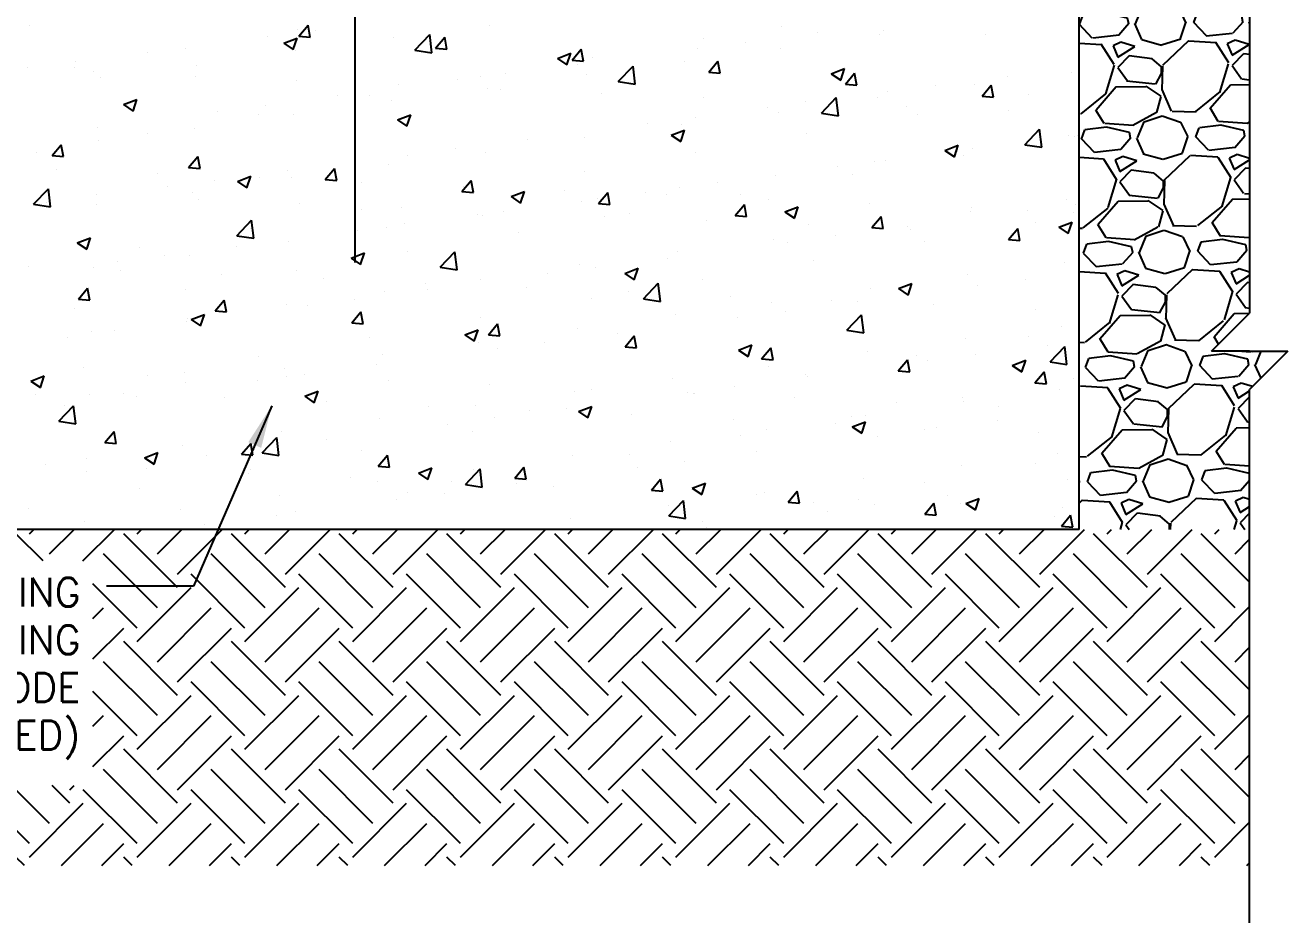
# Model space of a CAD drawing. Header units: inches. Extents: x -50.4 to 3.7, y 129.4 to 182.3.
# Drawn here: x -29.45 to 3.68, y 129.45 to 152.99 of the extents above; entities that cross this region are included whole.
import ezdxf

# ---------------------------------------------------------------- set-up
doc = ezdxf.new("R2010")
doc.units = ezdxf.units.IN
doc.header["$LTSCALE"] = 0.5
doc.header["$MEASUREMENT"] = 0
for name, color, linetype in [('HATCH', 12, 'Continuous'), ('LINE3', 3, 'Continuous'), ('LINE50', 5, 'Continuous'), ('LINE9', 9, 'Continuous'), ('TEXT', 4, 'Continuous')]:
    doc.layers.add(name, color=color, linetype=linetype)
doc.styles.add('DIM', font='romans.shx', dxfattribs={"width": 0.7})
doc.styles.get("Standard").update_dxf_attribs({"font": 'romans.shx'})
doc.dimstyles.new('ext_12', dxfattribs={"dimscale": 12, "dimtxt": 0.09375, "dimasz": 0.09375, "dimexe": 0.09375, "dimexo": 0.0625, "dimgap": 0.0625, "dimtad": 1, "dimdec": 1, "dimzin": 3, "dimdsep": 46, "dimlunit": 4, "dimtxsty": 'DIM', "dimcen": 0.09, "dimdle": 0.09375, "dimclrt": 4, "dimadec": 0, "dimazin": 0, "dimtfac": 1, "dimtdec": 1, "dimtmove": 2, "dimatfit": 3, "dimfxl": 1, "dimfrac": 2, "dimtolj": 1, "dimtzin": 0, "dimarcsym": 0})

msp = doc.modelspace()

# ---------------------------------------------------------------- hatches: boundary and pattern name
at = {"layer": 'HATCH'}
h = msp.add_hatch(dxfattribs=at)
h.set_pattern_fill('GRAVEL', color=256, scale=3, angle=1, style=0)
h.set_pattern_definition([(229.0128, (2.10731, 3.03724), (-23.52512434, -27.41474946), [0.40361, -39.957264]), (185.9697, (1.84259, 2.73257), (35.94216342, 3.6278037), [0.692604, -68.567775]), (133.5104, (1.15374, 2.66054), (30.57133288, -32.47142825), [0.488364, -48.348096]), (268.2737, (-0.00299, 1.89024), (1.95238674, 60.0432196), [0.630714, -62.440674]), (293.8337, (-0.02199, 1.25981), (-15.62603158, 35.73271965), [0.618465, -61.22812]), (358.2737, (0.22792, 0.69408), (-60.0432196, 1.95238674), [0.630714, -62.440674]), (38.6942, (0.85835, 0.67508), (-38.470510454, -30.67604631), [0.834087, -82.574547]), (73.2553, (1.50935, 1.19652), (19.84497525, 66.356437674), [0.787464, -77.958963]), (122.4296, (1.73622, 1.9506), (-24.67701297, 38.57518704), [0.63285, -62.65222]), (176.2364, (1.39685, 2.48476), (33.04733355, -2.42358823), [0.722496, -35.40229]), (223.3974, (0.67591, 2.53218), (-35.41861008, -33.623237206), [0.934344, -92.500125]), (139.8141, (2.96708, 1.91207), (-21.3109536, 17.63074976), [0.318903, -31.57153]), (172.4692, (2.72345, 2.11785), (39.09876982, -5.31846614), [0.60671, -60.064533]), (226, (2.122, 2.1974), (0.052357, -2.999544), [0.424263, -3.818376]), (204.1986, (1.90572, 2.55365), (14.8930001, 6.2608762), [0.228474, -22.618845]), (292.8014, (1.6973, 2.46), (-3.1566145, 8.9462729), [0.32311, -15.832386]), (31.9638, (1.82254, 2.16214), (8.8939088, 6.1561652), [0.524787, -16.96807]), (162.5651, (2.2678, 2.43995), (6.0514446, -2.894824), [0.379473, -9.10736]), (17.3895, (-0.04241, 2.42963), (29.83836617, 9.5221797), [0.5316, -52.628535]), (71.3462, (0.4649, 2.5885), (-11.42222856, -33.20440897), [0.445983, -44.152224]), (294.1986, (2.2573, 3.03986), (-6.2608762, 14.8930001), [0.456945, -22.390374]), (344.6105, (2.4446, 2.62306), (-30.15250873, 8.47503508), [0.5316, -52.628535]), (340.444, (-0.00995, 0.5699), (-15.1024352, 5.737288), [0.51264, -25.11937]), (295.7751, (0.47312, 0.39832), (-15.5736216, 32.73319852), [0.429534, -42.52393]), (67.8014, (2.33964, 0.04084), (5.7373041, 15.1024291), [0.456945, -22.390374]), (18.354, (2.51229, 0.46392), (-38.78463758, -12.6787998), [0.502893, -49.78627]), (70.444, (0.86987, 0.0152), (-5.737288, -15.1024352), [0.25632, -25.37569]), (102.3099, (2.1597, 0.0377), (-3.208965, 11.9458175), [0.15297, -15.144087]), (166.9638, (2.12706, 0.18715), (9.050988, -2.8424656), [0.618465, -11.75085]), (187.009, (1.52453, 0.32666), (29.94307292, 3.52311322), [0.57315, -56.74177]), (304.6901, (1.82726, 1.8922), (-3.1042615, 5.9467276), [0.432666, -10.383987]), (354.1572, (2.0735, 1.53642), (51.09694541, -5.10903747), [0.755382, -74.78269]), (61.9454, (2.82496, 1.45952), (-11.63167187, -21.20623163), [0.30887, -30.57802]), (91, (2.9702, 1.732), (-3.0519, 2.947186), [0.18, -2.82]), (121.2564, (1.46297, 0.4156), (12.36465767, -20.78738036), [0.41677, -41.26056]), (49.0128, (1.24672, 0.77188), (23.52512434, 27.41474946), [0.807216, -39.553656]), (1, (1.7762, 1.3812), (2.947186, 3.0519), [0.78, -2.22]), (326.3048, (2.55605, 1.39482), (-30.36191462, 20.47325553), [0.47434, -46.95982]), (255.0546, (2.9507, 1.13167), (-2.7901139, -12.0505299), [0.436806, -21.403524]), (208.646, (2.83805, 0.70964), (-56.46773345, -30.99024094), [0.711195, -70.40842]), (176.4261, (2.2139, 0.3687), (-39.04641873, 2.31888361), [0.752397, -74.487222])])
h.paths.add_polyline_path([(2.684, 153.769), (-1.792, 153.769), (-1.792, 139.769), (2.684, 139.769), (2.684, 143.442), (3.684, 144.442), (2.684, 144.442), (1.684, 144.442), (2.684, 145.442)])
h = msp.add_hatch(dxfattribs=at)
h.set_pattern_fill('EARTH', color=256, scale=8, angle=45, style=0)
h.paths.add_polyline_path([(-27.676, 133.051), (-47.12, 133.051), (-47.12, 138.939), (-27.676, 138.939)], flags=16)
h.paths.add_polyline_path([(-49.438, 139.769), (-49.438, 130.948), (2.684, 130.948), (2.684, 139.769)])

# ---------------------------------------------------------------- linework, layer by layer
for p, q in [((-29.347, 152.992), (-29.347, 152.992)), ((-22.317, 152.895), (-22.317, 152.895)), ((-22.27, 152.707), (-22.029, 152.994)), ((-21.971, 152.681), (-22.029, 152.994)), ((-21.843, 152.867), (-21.843, 152.867)), ((-17.257, 152.993), (-17.257, 152.993)), ((-9.6, 152.966), (-9.6, 152.966)), ((-8.658, 152.804), (-8.658, 152.804)), ((-6.93, 152.853), (-6.93, 152.853)), ((-23.094, 152.702), (-23.094, 152.702)), ((-22.668, 152.525), (-22.318, 152.659)), ((-22.668, 152.525), (-22.42, 152.357)), ((-22.419, 152.357), (-22.318, 152.659)), ((-22.27, 152.707), (-21.971, 152.681)), ((-19.783, 152.673), (-19.783, 152.673)), ((-19.226, 152.344), (-18.837, 152.75)), ((-18.781, 152.275), (-18.837, 152.75)), ((-18.684, 152.393), (-18.443, 152.68)), ((-18.385, 152.367), (-18.443, 152.68)), ((-11.66, 152.647), (-11.66, 152.647)), ((-10.552, 152.555), (-10.552, 152.555)), ((-7.032, 152.751), (-7.032, 152.751)), ((-4.261, 152.74), (-4.261, 152.74)), ((-26.252, 152.287), (-26.252, 152.287)), ((-25.233, 152.395), (-25.233, 152.395)), ((-22.35, 152.321), (-22.35, 152.321)), ((-19.226, 152.344), (-18.781, 152.275)), ((-18.684, 152.393), (-18.385, 152.367)), ((-15.483, 152.124), (-15.133, 152.259)), ((-15.483, 152.124), (-15.234, 151.957)), ((-15.234, 151.957), (-15.132, 152.259)), ((-15.098, 152.079), (-14.857, 152.366)), ((-14.799, 152.053), (-14.857, 152.367)), ((-14.576, 152.147), (-14.576, 152.147)), ((-11.804, 152.39), (-11.804, 152.39)), ((-9.629, 152.376), (-9.629, 152.376)), ((-29.398, 151.873), (-29.398, 151.873)), ((-28.149, 151.894), (-28.149, 151.894)), ((-28.146, 152.037), (-28.146, 152.037)), ((-27.663, 151.772), (-27.663, 151.772)), ((-24.947, 151.946), (-24.947, 151.946)), ((-15.098, 152.079), (-14.799, 152.053)), ((-14.961, 151.974), (-14.961, 151.974)), ((-13.89, 151.517), (-13.5, 151.922)), ((-13.445, 151.448), (-13.5, 151.923)), ((-12.154, 152.056), (-12.154, 152.056)), ((-11.511, 151.765), (-11.27, 152.053)), ((-11.511, 151.765), (-11.212, 151.739)), ((-11.212, 151.739), (-11.27, 152.053)), ((-8.297, 151.724), (-7.947, 151.858)), ((-8.048, 151.556), (-7.947, 151.858)), ((-27.473, 151.626), (-27.473, 151.626)), ((-24.994, 151.66), (-24.994, 151.66)), ((-22.325, 151.547), (-22.325, 151.547)), ((-19.656, 151.434), (-19.656, 151.434)), ((-18.107, 151.56), (-18.107, 151.56)), ((-17.492, 151.646), (-17.492, 151.646)), ((-16.855, 151.725), (-16.855, 151.725)), ((-14.721, 151.704), (-14.721, 151.704)), ((-13.89, 151.517), (-13.445, 151.448)), ((-8.297, 151.724), (-8.048, 151.556)), ((-7.925, 151.452), (-7.684, 151.739)), ((-7.925, 151.452), (-7.626, 151.426)), ((-7.626, 151.426), (-7.684, 151.739)), ((-4.525, 151.439), (-4.525, 151.439)), ((-3.67, 151.662), (-3.67, 151.662)), ((-2, 151.759), (-2, 151.759)), ((-21.264, 151.144), (-21.264, 151.144)), ((-20.408, 151.146), (-20.408, 151.146)), ((-17.318, 151.329), (-17.318, 151.329)), ((-16.987, 151.321), (-16.987, 151.321)), ((-14.318, 151.209), (-14.318, 151.209)), ((-6.816, 151.248), (-6.816, 151.248)), ((-5.564, 151.412), (-5.564, 151.412)), ((-4.339, 151.138), (-4.098, 151.425)), ((-4.339, 151.138), (-4.04, 151.112)), ((-4.04, 151.112), (-4.098, 151.425)), ((-3.118, 151.165), (-3.118, 151.165)), ((-26.869, 150.912), (-26.519, 151.046)), ((-26.869, 150.912), (-26.621, 150.744)), ((-26.621, 150.744), (-26.519, 151.047)), ((-23.158, 150.895), (-23.158, 150.895)), ((-19.844, 151.009), (-19.844, 151.009)), ((-11.649, 151.096), (-11.649, 151.096)), ((-9.974, 150.832), (-9.974, 150.832)), ((-8.979, 150.983), (-8.979, 150.983)), ((-8.554, 150.689), (-8.164, 151.095)), ((-8.109, 150.62), (-8.164, 151.095)), ((-7.092, 151.086), (-7.092, 151.086)), ((-6.31, 150.87), (-6.31, 150.87)), ((-24.41, 150.73), (-24.41, 150.73)), ((-23.323, 150.645), (-23.323, 150.645)), ((-22.411, 150.657), (-22.411, 150.657)), ((-19.684, 150.512), (-19.334, 150.646)), ((-19.684, 150.512), (-19.435, 150.344)), ((-19.435, 150.344), (-19.334, 150.646)), ((-11.867, 150.583), (-11.867, 150.583)), ((-9.689, 150.712), (-9.689, 150.712)), ((-8.554, 150.689), (-8.109, 150.62)), ((-6.034, 150.665), (-6.034, 150.665)), ((-3.641, 150.757), (-3.641, 150.757)), ((-27.568, 150.315), (-27.568, 150.315)), ((-26.239, 150.145), (-26.239, 150.145)), ((-25.008, 150.282), (-25.008, 150.282)), ((-13.119, 150.418), (-13.119, 150.418)), ((-12.498, 150.111), (-12.148, 150.246)), ((-12.498, 150.111), (-12.249, 149.943)), ((-12.249, 149.944), (-12.148, 150.246)), ((-12.215, 150.391), (-12.215, 150.391)), ((-8.95, 150.164), (-8.95, 150.164)), ((-3.218, 149.861), (-2.828, 150.267)), ((-2.773, 149.792), (-2.828, 150.267)), ((-28.749, 149.573), (-28.508, 149.861)), ((-28.45, 149.547), (-28.508, 149.861)), ((-27.533, 149.962), (-27.533, 149.962)), ((-16.277, 150.002), (-16.277, 150.002)), ((-14.782, 150.039), (-14.782, 150.039)), ((-5.312, 149.711), (-4.962, 149.845)), ((-5.064, 149.543), (-4.962, 149.845)), ((-3.218, 149.861), (-2.773, 149.792)), ((-2.061, 150.094), (-2.061, 150.094)), ((-1.92, 150.068), (-1.92, 150.068)), ((-1.828, 150.105), (-1.828, 150.105)), ((-29.155, 149.644), (-29.155, 149.644)), ((-28.749, 149.573), (-28.45, 149.547)), ((-25.163, 149.26), (-24.922, 149.547)), ((-24.864, 149.233), (-24.922, 149.547)), ((-19.422, 149.588), (-19.422, 149.588)), ((-18.17, 149.753), (-18.17, 149.753)), ((-17.379, 149.665), (-17.379, 149.665)), ((-11.866, 149.664), (-11.866, 149.664)), ((-5.312, 149.711), (-5.064, 149.543)), ((-4.986, 149.69), (-4.986, 149.69)), ((-4.836, 149.567), (-4.836, 149.567)), ((-4.586, 149.774), (-4.586, 149.774)), ((-28.637, 149.217), (-28.637, 149.217)), ((-25.163, 149.26), (-24.864, 149.233)), ((-22.58, 149.172), (-22.58, 149.172)), ((-21.577, 148.946), (-21.335, 149.233)), ((-21.278, 148.92), (-21.335, 149.233)), ((-19.905, 149.344), (-19.905, 149.344)), ((-14.782, 149.163), (-14.782, 149.163)), ((-8.131, 149.276), (-8.131, 149.276)), ((-7.153, 149.422), (-7.153, 149.422)), ((-6.879, 149.44), (-6.879, 149.44)), ((-25.968, 149.105), (-25.968, 149.105)), ((-24.473, 148.923), (-24.473, 148.923)), ((-23.885, 148.899), (-23.535, 149.033)), ((-23.885, 148.899), (-23.636, 148.731)), ((-23.636, 148.731), (-23.535, 149.033)), ((-23.299, 148.992), (-23.299, 148.992)), ((-22.472, 148.992), (-22.472, 148.992)), ((-21.577, 148.946), (-21.278, 148.92)), ((-20.63, 148.879), (-20.63, 148.879)), ((-17.99, 148.632), (-17.749, 148.919)), ((-17.691, 148.606), (-17.749, 148.919)), ((-11.289, 148.86), (-11.289, 148.86)), ((-9.75, 149.047), (-9.75, 149.047)), ((-7.752, 149.067), (-7.752, 149.067)), ((-29.236, 148.301), (-28.846, 148.707)), ((-28.791, 148.232), (-28.846, 148.707)), ((-27.583, 148.546), (-27.583, 148.546)), ((-25.725, 148.758), (-25.725, 148.758)), ((-25.069, 148.618), (-25.069, 148.618)), ((-17.99, 148.632), (-17.691, 148.606)), ((-17.96, 148.766), (-17.96, 148.766)), ((-17.698, 148.663), (-17.698, 148.663)), ((-16.699, 148.499), (-16.349, 148.633)), ((-16.699, 148.499), (-16.451, 148.331)), ((-16.45, 148.331), (-16.349, 148.633)), ((-15.291, 148.654), (-15.291, 148.654)), ((-14.404, 148.318), (-14.163, 148.606)), ((-14.105, 148.292), (-14.163, 148.606)), ((-13.183, 148.611), (-13.183, 148.611)), ((-12.622, 148.541), (-12.622, 148.541)), ((-12.276, 148.727), (-12.276, 148.727)), ((-10.668, 148.566), (-10.668, 148.566)), ((-29.236, 148.301), (-28.791, 148.232)), ((-28.883, 148.342), (-28.883, 148.342)), ((-27.594, 148.297), (-27.594, 148.297)), ((-24.914, 148.433), (-24.914, 148.433)), ((-22.244, 148.32), (-22.244, 148.32)), ((-20.614, 148.162), (-20.614, 148.162)), ((-19.575, 148.207), (-19.575, 148.207)), ((-14.843, 148.375), (-14.843, 148.375)), ((-14.434, 148.446), (-14.434, 148.446)), ((-14.404, 148.318), (-14.105, 148.292)), ((-10.818, 148.004), (-10.577, 148.292)), ((-10.519, 147.978), (-10.576, 148.292)), ((-9.953, 148.428), (-9.953, 148.428)), ((-9.514, 148.098), (-9.164, 148.232)), ((-9.265, 147.93), (-9.163, 148.233)), ((-7.284, 148.315), (-7.284, 148.315)), ((-4.615, 148.202), (-4.615, 148.202)), ((-3.143, 148.133), (-3.143, 148.133)), ((-2.121, 148.43), (-2.121, 148.43)), ((-1.892, 148.298), (-1.892, 148.298)), ((-23.899, 147.474), (-23.51, 147.879)), ((-23.455, 147.405), (-23.51, 147.88)), ((-17.592, 148.03), (-17.592, 148.03)), ((-17.44, 148), (-17.44, 148)), ((-16.906, 148.095), (-16.906, 148.095)), ((-14.237, 147.982), (-14.237, 147.982)), ((-13.584, 148.065), (-13.584, 148.065)), ((-11.568, 147.869), (-11.568, 147.869)), ((-10.818, 148.004), (-10.519, 147.978)), ((-9.514, 148.098), (-9.265, 147.93)), ((-7.231, 147.691), (-6.99, 147.978)), ((-6.932, 147.665), (-6.99, 147.978)), ((-4.647, 148.11), (-4.647, 148.11)), ((-2.927, 147.817), (-2.927, 147.817)), ((-2.328, 147.698), (-1.978, 147.832)), ((-2.079, 147.53), (-1.978, 147.832)), ((-1.946, 148.09), (-1.946, 148.09)), ((-23.899, 147.474), (-23.455, 147.405)), ((-23.53, 147.662), (-23.53, 147.662)), ((-20.737, 147.616), (-20.737, 147.616)), ((-19.965, 147.68), (-19.965, 147.68)), ((-19.486, 147.781), (-19.486, 147.781)), ((-16.5, 147.565), (-16.5, 147.565)), ((-8.899, 147.756), (-8.899, 147.756)), ((-8.195, 147.468), (-8.195, 147.468)), ((-7.231, 147.691), (-6.932, 147.665)), ((-7.214, 147.758), (-7.214, 147.758)), ((-6.301, 147.718), (-6.301, 147.718)), ((-6.23, 147.644), (-6.23, 147.644)), ((-3.645, 147.377), (-3.404, 147.664)), ((-3.561, 147.531), (-3.561, 147.531)), ((-3.346, 147.351), (-3.404, 147.664)), ((-2.328, 147.698), (-2.079, 147.53)), ((-28.086, 147.286), (-27.736, 147.421)), ((-28.086, 147.286), (-27.837, 147.119)), ((-27.837, 147.119), (-27.736, 147.421)), ((-26.446, 147.161), (-26.446, 147.161)), ((-23.895, 147.2), (-23.895, 147.2)), ((-22.533, 147.328), (-22.533, 147.328)), ((-9.811, 147.383), (-9.811, 147.383)), ((-9.447, 147.304), (-9.447, 147.304)), ((-5.843, 147.317), (-5.843, 147.317)), ((-3.645, 147.377), (-3.346, 147.351)), ((-25.789, 146.951), (-25.789, 146.951)), ((-25.129, 146.953), (-25.129, 146.953)), ((-20.9, 146.886), (-20.55, 147.02)), ((-20.9, 146.886), (-20.652, 146.718)), ((-20.652, 146.718), (-20.55, 147.02)), ((-19.416, 147.064), (-19.416, 147.064)), ((-18.563, 146.646), (-18.174, 147.052)), ((-18.118, 146.577), (-18.174, 147.052)), ((-12.604, 146.888), (-12.604, 146.888)), ((-12.337, 147.063), (-12.337, 147.063)), ((-8.759, 146.816), (-8.759, 146.816)), ((-29.362, 146.661), (-29.362, 146.661)), ((-27.655, 146.633), (-27.655, 146.633)), ((-27.041, 146.786), (-27.041, 146.786)), ((-26.963, 146.563), (-26.963, 146.563)), ((-22.332, 146.564), (-22.332, 146.564)), ((-18.563, 146.646), (-18.119, 146.577)), ((-15.75, 146.474), (-15.75, 146.474)), ((-14.904, 146.71), (-14.904, 146.71)), ((-14.498, 146.639), (-14.498, 146.639)), ((-13.715, 146.485), (-13.365, 146.62)), ((-13.715, 146.485), (-13.466, 146.318)), ((-13.466, 146.318), (-13.365, 146.62)), ((-2.182, 146.765), (-2.182, 146.765)), ((-24.293, 146.45), (-24.293, 146.45)), ((-21.624, 146.338), (-21.624, 146.338)), ((-18.955, 146.225), (-18.955, 146.225)), ((-17.501, 146.336), (-17.501, 146.336)), ((-13.227, 145.818), (-12.838, 146.224)), ((-12.782, 145.749), (-12.837, 146.224)), ((-11.675, 146.316), (-11.675, 146.316)), ((-6.529, 146.085), (-6.179, 146.219)), ((-6.28, 145.917), (-6.179, 146.219)), ((-4.708, 146.445), (-4.708, 146.445)), ((-4.459, 146.161), (-4.459, 146.161)), ((-3.207, 146.326), (-3.207, 146.326)), ((-28.055, 145.812), (-27.814, 146.1)), ((-28.055, 145.812), (-27.756, 145.786)), ((-27.756, 145.786), (-27.814, 146.1)), ((-25.248, 146.063), (-25.248, 146.063)), ((-20.801, 145.809), (-20.801, 145.809)), ((-20.026, 146.016), (-20.026, 146.016)), ((-18.907, 146.058), (-18.907, 146.058)), ((-16.286, 146.112), (-16.286, 146.112)), ((-14.59, 145.815), (-14.59, 145.815)), ((-13.617, 145.999), (-13.617, 145.999)), ((-13.227, 145.818), (-12.782, 145.749)), ((-10.948, 145.886), (-10.948, 145.886)), ((-7.275, 146.093), (-7.275, 146.093)), ((-6.529, 146.085), (-6.28, 145.917)), ((-28.164, 145.563), (-28.164, 145.563)), ((-24.469, 145.499), (-24.228, 145.786)), ((-24.469, 145.499), (-24.17, 145.472)), ((-24.17, 145.472), (-24.228, 145.786)), ((-22.593, 145.663), (-22.593, 145.663)), ((-22.053, 145.644), (-22.053, 145.644)), ((-20.883, 145.185), (-20.642, 145.472)), ((-20.584, 145.159), (-20.642, 145.472)), ((-9.872, 145.718), (-9.872, 145.718)), ((-9.51, 145.496), (-9.51, 145.496)), ((-8.279, 145.774), (-8.279, 145.774)), ((-7.617, 145.746), (-7.617, 145.746)), ((-5.61, 145.661), (-5.61, 145.661)), ((-2.941, 145.548), (-2.941, 145.548)), ((-25.211, 145.228), (-25.211, 145.228)), ((-25.19, 145.289), (-25.19, 145.289)), ((-25.101, 145.273), (-24.751, 145.408)), ((-25.101, 145.273), (-24.853, 145.105)), ((-24.853, 145.106), (-24.751, 145.408)), ((-20.883, 145.185), (-20.584, 145.159)), ((-17.506, 145.315), (-17.506, 145.315)), ((-17.296, 144.871), (-17.055, 145.158)), ((-16.997, 144.845), (-17.055, 145.158)), ((-12.397, 145.398), (-12.397, 145.398)), ((-10.762, 145.331), (-10.762, 145.331)), ((-7.891, 144.991), (-7.501, 145.397)), ((-7.446, 144.922), (-7.501, 145.397)), ((-28.356, 144.814), (-28.356, 144.814)), ((-27.716, 144.968), (-27.716, 144.968)), ((-27.104, 144.979), (-27.104, 144.979)), ((-20.422, 144.814), (-20.422, 144.814)), ((-17.916, 144.873), (-17.566, 145.007)), ((-17.916, 144.873), (-17.667, 144.705)), ((-17.667, 144.705), (-17.566, 145.007)), ((-17.296, 144.871), (-16.998, 144.845)), ((-14.965, 145.046), (-14.965, 145.046)), ((-13.92, 144.916), (-13.92, 144.916)), ((-13.71, 144.557), (-13.469, 144.845)), ((-13.411, 144.531), (-13.469, 144.845)), ((-7.891, 144.991), (-7.446, 144.922)), ((-3.133, 144.834), (-3.133, 144.834)), ((-2.243, 145.101), (-2.243, 145.101)), ((-17.561, 144.671), (-17.561, 144.671)), ((-17.065, 144.502), (-17.065, 144.502)), ((-15.813, 144.666), (-15.813, 144.666)), ((-13.71, 144.557), (-13.411, 144.531)), ((-10.73, 144.472), (-10.38, 144.607)), ((-10.481, 144.305), (-10.38, 144.607)), ((-10.124, 144.244), (-9.883, 144.531)), ((-9.825, 144.217), (-9.883, 144.531)), ((-4.768, 144.781), (-4.768, 144.781)), ((-2.629, 144.603), (-2.629, 144.603)), ((-2.555, 144.163), (-2.165, 144.569)), ((-2.11, 144.094), (-2.165, 144.569)), ((-23.338, 144.314), (-23.338, 144.314)), ((-20.087, 144.351), (-20.087, 144.351)), ((-10.73, 144.472), (-10.481, 144.305)), ((-10.124, 144.244), (-9.825, 144.217)), ((-7.336, 144.429), (-7.336, 144.429)), ((-6.538, 143.93), (-6.296, 144.217)), ((-6.239, 143.904), (-6.296, 144.217)), ((-6.049, 144.333), (-6.049, 144.333)), ((-5.774, 144.189), (-5.774, 144.189)), ((-4.522, 144.354), (-4.522, 144.354)), ((-3.545, 144.072), (-3.194, 144.206)), ((-3.296, 143.904), (-3.194, 144.206)), ((-2.555, 144.163), (-2.11, 144.094)), ((-27.936, 144.008), (-27.936, 144.008)), ((-26.254, 143.813), (-26.254, 143.813)), ((-25.267, 143.895), (-25.267, 143.895)), ((-22.654, 143.999), (-22.654, 143.999)), ((-22.116, 143.837), (-22.116, 143.837)), ((-20.223, 144.086), (-20.223, 144.086)), ((-9.933, 144.054), (-9.933, 144.054)), ((-8.965, 143.833), (-8.965, 143.833)), ((-6.538, 143.93), (-6.239, 143.904)), ((-3.545, 144.072), (-3.296, 143.904)), ((-2.951, 143.616), (-2.71, 143.903)), ((-2.652, 143.59), (-2.71, 143.903)), ((-29.303, 143.661), (-28.952, 143.795)), ((-29.303, 143.661), (-29.054, 143.493)), ((-29.054, 143.493), (-28.952, 143.795)), ((-25.251, 143.624), (-25.251, 143.624)), ((-23.368, 143.672), (-23.368, 143.672)), ((-22.598, 143.783), (-22.598, 143.783)), ((-19.929, 143.67), (-19.929, 143.67)), ((-17.26, 143.557), (-17.26, 143.557)), ((-12.458, 143.734), (-12.458, 143.734)), ((-10.826, 143.524), (-10.826, 143.524)), ((-8.932, 143.774), (-8.932, 143.774)), ((-2.951, 143.616), (-2.652, 143.59)), ((-1.935, 143.736), (-1.935, 143.736)), ((-29.17, 143.313), (-29.17, 143.313)), ((-27.777, 143.304), (-27.777, 143.304)), ((-26.882, 143.337), (-26.882, 143.337)), ((-26.526, 143.256), (-26.526, 143.256)), ((-24.213, 143.224), (-24.213, 143.224)), ((-22.117, 143.26), (-21.767, 143.395)), ((-22.117, 143.26), (-21.868, 143.092)), ((-21.868, 143.092), (-21.767, 143.395)), ((-15.025, 143.382), (-15.025, 143.382)), ((-14.591, 143.444), (-14.591, 143.444)), ((-12.077, 143.359), (-12.077, 143.359)), ((-11.922, 143.332), (-11.922, 143.332)), ((-11.881, 143.332), (-11.881, 143.332)), ((-9.252, 143.219), (-9.252, 143.219)), ((-4.851, 143.236), (-4.851, 143.236)), ((-2.304, 143.436), (-2.304, 143.436)), ((-28.573, 142.603), (-28.183, 143.009)), ((-28.42, 143.007), (-28.42, 143.007)), ((-28.128, 142.534), (-28.183, 143.009)), ((-21.544, 143.111), (-21.544, 143.111)), ((-18.875, 142.998), (-18.875, 142.998)), ((-17.622, 143.007), (-17.622, 143.007)), ((-16.206, 142.885), (-16.206, 142.885)), ((-15.235, 142.944), (-15.235, 142.944)), ((-14.931, 142.86), (-14.581, 142.994)), ((-14.931, 142.86), (-14.683, 142.692)), ((-14.797, 142.832), (-14.797, 142.832)), ((-14.682, 142.692), (-14.581, 142.994)), ((-6.583, 143.106), (-6.583, 143.106)), ((-4.829, 143.116), (-4.829, 143.116)), ((-3.914, 142.993), (-3.914, 142.993)), ((-28.573, 142.603), (-28.128, 142.534)), ((-20.148, 142.687), (-20.148, 142.687)), ((-18.38, 142.53), (-18.38, 142.53)), ((-17.129, 142.694), (-17.129, 142.694)), ((-13.536, 142.773), (-13.536, 142.773)), ((-10.867, 142.66), (-10.867, 142.66)), ((-8.198, 142.547), (-8.198, 142.547)), ((-7.767, 142.735), (-7.767, 142.735)), ((-7.746, 142.459), (-7.396, 142.594)), ((-7.497, 142.292), (-7.395, 142.594)), ((-7.396, 142.764), (-7.396, 142.764)), ((-3.944, 142.631), (-3.944, 142.631)), ((-27.362, 142.051), (-27.121, 142.339)), ((-27.063, 142.025), (-27.12, 142.339)), ((-23.237, 141.775), (-22.847, 142.181)), ((-22.792, 141.706), (-22.847, 142.181)), ((-22.715, 142.335), (-22.715, 142.335)), ((-17.713, 142.331), (-17.713, 142.331)), ((-10.683, 142.235), (-10.683, 142.235)), ((-9.993, 142.389), (-9.993, 142.389)), ((-7.746, 142.459), (-7.497, 142.292)), ((-7.089, 142.217), (-7.089, 142.217)), ((-5.838, 142.382), (-5.838, 142.382)), ((-5.529, 142.434), (-5.529, 142.434)), ((-2.86, 142.322), (-2.86, 142.322)), ((-27.362, 142.051), (-27.063, 142.025)), ((-25.312, 141.96), (-25.312, 141.96)), ((-23.775, 141.738), (-23.534, 142.025)), ((-23.476, 141.712), (-23.534, 142.025)), ((-23.432, 141.865), (-23.432, 141.865)), ((-21.538, 142.114), (-21.538, 142.114)), ((-20.629, 141.831), (-20.629, 141.831)), ((-12.519, 142.069), (-12.519, 142.069)), ((-27.837, 141.64), (-27.837, 141.64)), ((-26.318, 141.647), (-25.968, 141.782)), ((-26.318, 141.647), (-26.069, 141.48)), ((-26.069, 141.48), (-25.968, 141.782)), ((-24.683, 141.7), (-24.683, 141.7)), ((-23.775, 141.738), (-23.476, 141.711)), ((-23.237, 141.775), (-22.792, 141.706)), ((-20.189, 141.424), (-19.948, 141.711)), ((-19.89, 141.398), (-19.948, 141.711)), ((-15.086, 141.717), (-15.086, 141.717)), ((-13.599, 141.734), (-13.599, 141.734)), ((-12.141, 141.552), (-12.141, 141.552)), ((-10.247, 141.801), (-10.247, 141.801)), ((-2.365, 141.772), (-2.365, 141.772)), ((-28.931, 141.467), (-28.931, 141.467)), ((-27.841, 141.284), (-27.841, 141.284)), ((-26.262, 141.354), (-26.262, 141.354)), ((-23.593, 141.241), (-23.593, 141.241)), ((-23.545, 141.33), (-23.545, 141.33)), ((-20.189, 141.424), (-19.89, 141.398)), ((-19.132, 141.247), (-18.782, 141.381)), ((-19.132, 141.247), (-18.884, 141.079)), ((-18.884, 141.079), (-18.782, 141.381)), ((-17.9, 140.948), (-17.511, 141.354)), ((-17.683, 141.342), (-17.683, 141.342)), ((-17.456, 140.879), (-17.511, 141.354)), ((-16.603, 141.11), (-16.362, 141.397)), ((-16.515, 141.233), (-16.515, 141.233)), ((-16.304, 141.084), (-16.362, 141.397)), ((-13.393, 141.387), (-13.393, 141.387)), ((-4.89, 141.452), (-4.89, 141.452)), ((-2.941, 141.486), (-2.941, 141.486)), ((-20.924, 141.128), (-20.924, 141.128)), ((-20.209, 141.022), (-20.209, 141.022)), ((-18.255, 141.016), (-18.255, 141.016)), ((-17.9, 140.948), (-17.456, 140.879)), ((-16.603, 141.11), (-16.304, 141.084)), ((-16.55, 140.972), (-16.55, 140.972)), ((-15.585, 140.903), (-15.585, 140.903)), ((-13.016, 140.796), (-12.775, 141.084)), ((-12.717, 140.77), (-12.775, 141.084)), ((-11.947, 140.847), (-11.597, 140.981)), ((-11.947, 140.847), (-11.698, 140.679)), ((-11.698, 140.679), (-11.597, 140.981)), ((-7.457, 141.1), (-7.457, 141.1)), ((-5.857, 140.985), (-5.857, 140.985)), ((-2.102, 141.075), (-2.102, 141.075)), ((-26.461, 140.83), (-26.461, 140.83)), ((-22.776, 140.67), (-22.776, 140.67)), ((-19.696, 140.558), (-19.696, 140.558)), ((-19.431, 140.733), (-19.431, 140.733)), ((-18.444, 140.722), (-18.444, 140.722)), ((-13.016, 140.796), (-12.718, 140.77)), ((-12.916, 140.79), (-12.916, 140.79)), ((-12.564, 140.12), (-12.175, 140.526)), ((-12.119, 140.051), (-12.175, 140.526)), ((-10.247, 140.677), (-10.247, 140.677)), ((-10.054, 140.725), (-10.054, 140.725)), ((-9.43, 140.483), (-9.189, 140.77)), ((-9.131, 140.456), (-9.189, 140.77)), ((-7.578, 140.564), (-7.578, 140.564)), ((-5.259, 140.659), (-5.259, 140.659)), ((-4.761, 140.446), (-4.411, 140.581)), ((-4.512, 140.278), (-4.411, 140.581)), ((-29.377, 140.329), (-29.377, 140.329)), ((-25.373, 140.295), (-25.373, 140.295)), ((-22.347, 140.232), (-22.347, 140.232)), ((-12.58, 140.405), (-12.58, 140.405)), ((-9.43, 140.483), (-9.131, 140.456)), ((-8.773, 140.485), (-8.773, 140.485)), ((-8.405, 140.245), (-8.405, 140.245)), ((-7.153, 140.41), (-7.153, 140.41)), ((-5.844, 140.169), (-5.603, 140.456)), ((-5.844, 140.169), (-5.545, 140.143)), ((-5.545, 140.143), (-5.603, 140.456)), ((-4.909, 140.452), (-4.909, 140.452)), ((-4.761, 140.446), (-4.512, 140.278)), ((-2.24, 140.339), (-2.24, 140.339)), ((-27.898, 139.975), (-27.898, 139.975)), ((-24.747, 139.893), (-24.747, 139.893)), ((-22.853, 140.142), (-22.853, 140.142)), ((-15.147, 140.053), (-15.147, 140.053)), ((-12.564, 140.12), (-12.119, 140.051)), ((-11.689, 139.984), (-11.689, 139.984)), ((-2.425, 140.107), (-2.425, 140.107)), ((-2.257, 139.855), (-2.016, 140.142)), ((-2.257, 139.855), (-1.959, 139.829)), ((-1.959, 139.829), (-2.016, 140.142)), ((-11.563, 139.829), (-11.563, 139.829)), ((-4.951, 139.787), (-4.951, 139.787))]:
    msp.add_line(p, q, dxfattribs=at)
at = {"layer": 'LINE3'}
msp.add_line((-20.801, 174.67), (-20.801, 146.769), dxfattribs=at)
at = {"layer": 'LINE50'}
for q in [(-1.792, 153.769), (-37.792, 139.769)]:
    msp.add_line((-1.792, 139.769), q, dxfattribs=at)
at = {"layer": 'LINE9'}
for p, q in [((2.684, 160.888), (2.684, 145.442)), ((1.684, 144.442), (2.684, 145.442)), ((2.684, 144.442), (1.684, 144.442)), ((2.684, 144.442), (3.684, 144.442)), ((3.684, 144.442), (2.684, 143.442)), ((2.684, 129.448), (2.684, 143.442))]:
    msp.add_line(p, q, dxfattribs=at)

# ---------------------------------------------------------------- texts
at = {"layer": 'TEXT', "insert": (-28.004, 136.119), "char_height": 0.75, "width": 18.6698, "attachment_point": 6}
msp.add_mtext('CONTINUOUS CONCRETE FOOTING ON UNDISTURBED SOIL (FOOTING REINFORCEMENT AS PER CODE OR AS SPECIFIED)', dxfattribs=at)

# ---------------------------------------------------------------- leaders
at = {"layer": 'TEXT'}
msp.add_leader([(-22.981, 143.013), (-25.036, 138.276), (-27.321, 138.276)], dimstyle='ext_12', dxfattribs=at)

doc.saveas('drawing.dxf')
